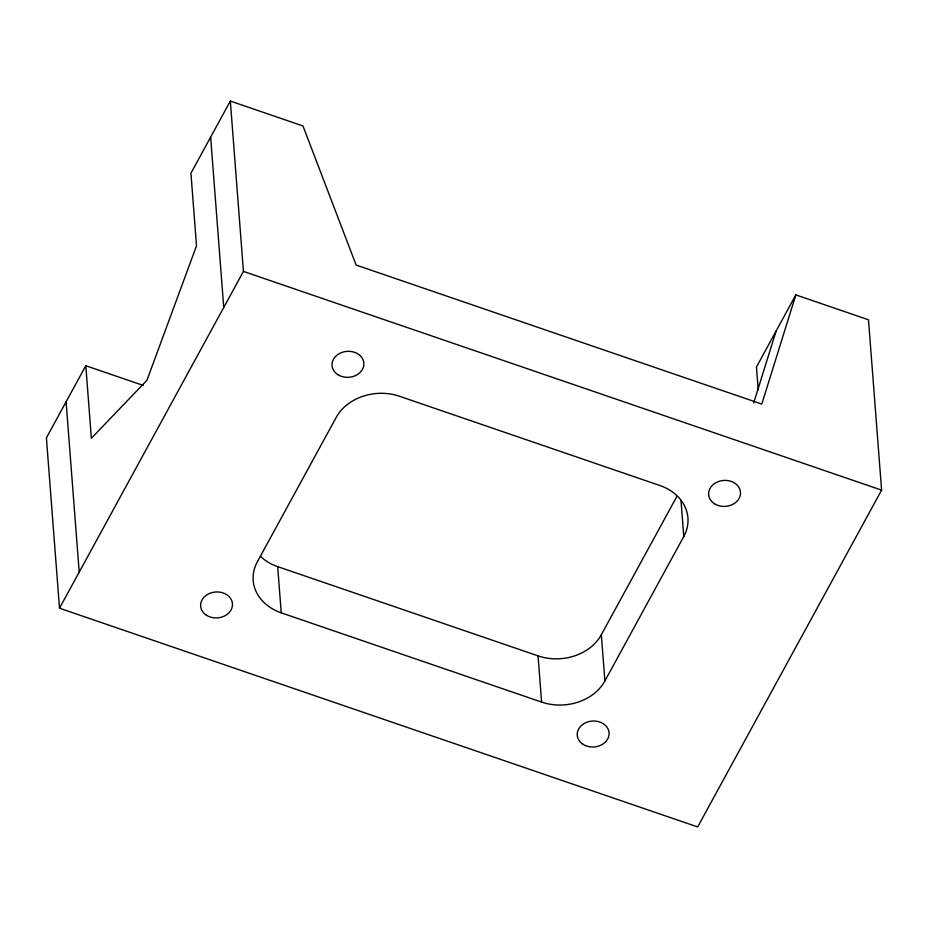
<?xml version="1.0" encoding="UTF-8"?>
<svg xmlns="http://www.w3.org/2000/svg" width="928" height="928" viewBox="0 0 928 928"><rect width="100%" height="100%" fill="white"/><g stroke="black" fill="none" stroke-linecap="round" stroke-linejoin="round"><path stroke-width="1.39" d="M753.733 402.833L776.144 330.96M85.794 365.725L46.4 437.865L59.508 608.211L697.67 826.941L881.6 490.135L868.492 319.789L795.841 294.884L761.795 404.086L356.12 265.048L302.98 125.964L230.33 101.059L190.936 173.2L196.516 245.804L146.937 380.283L91.373 438.271L85.794 365.725L143.364 385.468M59.508 608.211L243.438 271.405L230.33 101.059M604.894 680.955L683.774 536.512A47.885 38.988 -4.4 0 0 659.878 485.506L399.504 396.268A47.885 38.988 -4.4 0 0 336.214 417.391L257.334 561.834A47.885 38.988 -4.4 0 0 281.23 612.84L541.604 702.078A47.885 38.988 -4.4 0 0 604.894 680.955L601.332 634.74L676.756 496.642M795.841 294.884L756.448 367.024L758.199 389.806M243.438 271.405L881.6 490.135M260.42 556.301A47.885 38.988 -4.4 0 0 277.681 566.637L538.054 655.876A47.885 38.988 -4.4 0 0 601.332 634.74M680.99 500.412L683.774 536.512M538.054 655.876L541.604 702.078M277.681 566.637L281.23 612.84M210.633 137.135L223.741 307.481M66.097 401.801L79.205 572.147M583.062 744.349A15.962 12.992 -4.4 0 0 608.896 735.718A15.962 12.992 -4.4 0 0 587.528 721.996A15.962 12.992 -4.4 0 0 583.062 744.349M714.456 503.73A15.962 12.992 -4.4 0 0 740.3 495.1A15.962 12.992 -4.4 0 0 718.933 481.377A15.962 12.992 -4.4 0 0 714.456 503.73M337.838 374.645A15.962 12.992 -4.4 0 0 363.683 366.026A15.962 12.992 -4.4 0 0 342.316 352.304A15.962 12.992 -4.4 0 0 337.838 374.645M206.445 615.264A15.962 12.992 -4.4 0 0 232.278 606.645A15.962 12.992 -4.4 0 0 210.911 592.922A15.962 12.992 -4.4 0 0 206.445 615.264"/></g></svg>
